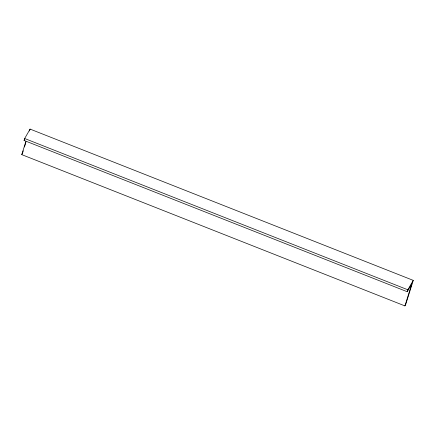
<?xml version="1.0" encoding="UTF-8"?>
<svg xmlns="http://www.w3.org/2000/svg" width="435" height="435" viewBox="0 0 435 435"><rect width="100%" height="100%" fill="white"/><g stroke="black" fill="none" stroke-linecap="round" stroke-linejoin="round"><path stroke-width="0.65" d="M404.92 305.908L411.923 283.571L407.242 291.733L24.072 140.456L24.681 138.515L30.08 129.092L413.25 280.374L405.643 304.652L404.92 305.908L21.75 154.626L25.948 141.228M22.669 152.734L23.272 150.814M24.474 146.981L25.872 142.511M29.477 131.011L30.08 129.092M407.242 291.733L407.851 289.792L413.25 280.374M24.072 140.456L24.741 139.292M21.75 154.626L22.468 153.37M24.681 138.515L407.851 289.792"/></g></svg>
